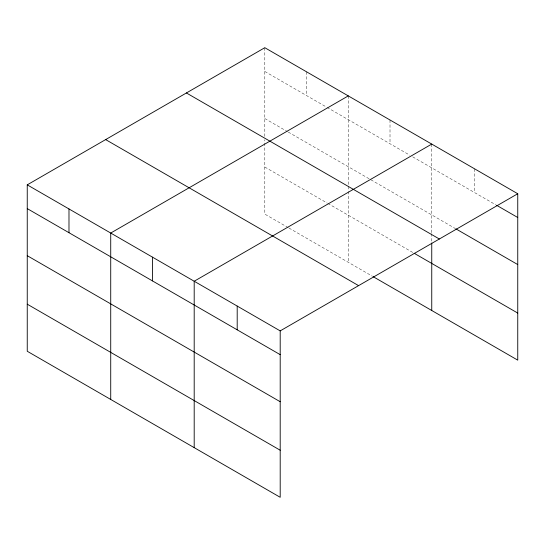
<?xml version="1.0" encoding="UTF-8"?>
<svg xmlns="http://www.w3.org/2000/svg" width="545" height="545" viewBox="0 0 545 545"><rect width="100%" height="100%" fill="white"/><g stroke="black" fill="none" stroke-linecap="round" stroke-linejoin="round"><path stroke-width="0.41" stroke-dasharray="2.73 2.04" d="M264.802 136.407L264.802 47.708M264.802 71.463L326.312 106.97M327.041 107.392L409.779 155.168M412.708 156.858L495.882 204.879M264.802 118.538L287.501 131.638M288.237 132.06L455.068 228.382M264.802 167.036L327.041 202.965M327.777 203.387L413.444 252.853M288.237 227.633L264.802 214.11L264.802 139.806M288.966 228.055L372.439 276.247M474.75 168.916L474.75 192.671M431.749 144.091L431.749 232.79M431.749 233.642L431.749 242.15M390.009 119.995L390.009 143.751M348.275 95.9L348.275 185.45M348.275 186.295L348.275 190.552M348.275 191.404L348.275 262.302M306.542 71.804L306.542 95.559"/><path stroke-width="0.82" d="M280.198 401.726L280.198 330.89L27.25 184.857L27.25 351.259L280.198 497.292L280.198 401.726L27.25 255.687M373.168 276.676L517.75 360.143L517.75 193.741L264.802 47.708L27.25 184.857M348.275 95.9L110.724 233.049L110.724 399.451M431.749 144.091L194.197 281.24L194.197 447.643M280.198 330.89L517.75 193.741M496.611 205.295L517.75 217.503M455.797 228.805L517.75 264.57M186.41 92.963L439.359 239.003M414.173 253.275L517.75 313.075M105.641 139.595L358.59 285.635M27.25 208.612L280.198 354.652M27.25 304.185L280.198 450.225M431.749 243.002L431.749 310.493M237.198 306.065L237.198 329.827M152.457 257.145L152.457 280.9M68.983 208.953L68.983 232.708"/></g></svg>
